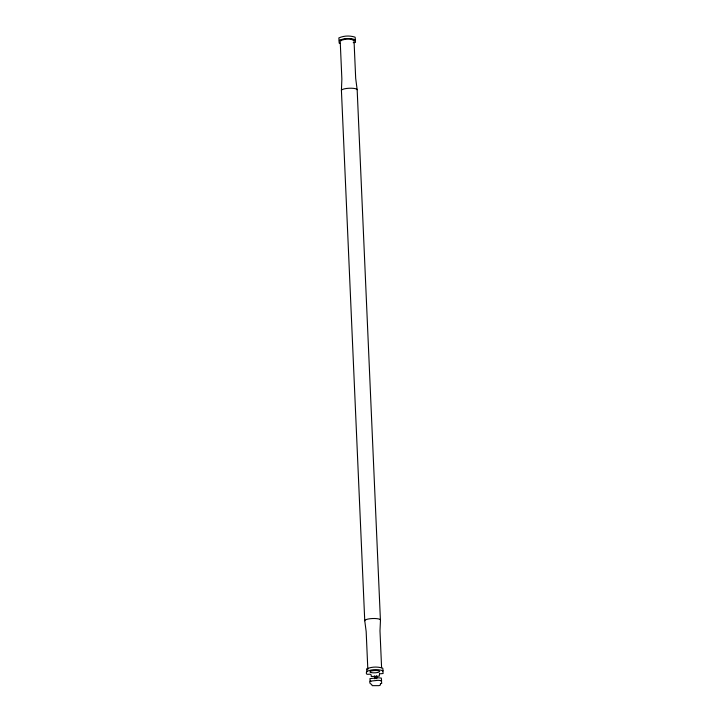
<?xml version="1.0" encoding="UTF-8"?>
<svg xmlns="http://www.w3.org/2000/svg" width="722" height="722" viewBox="0 0 722 722"><rect width="100%" height="100%" fill="white"/><g stroke="black" fill="none" stroke-linecap="round" stroke-linejoin="round"><path stroke-width="1.08" d="M367.832 669.484L366.162 631.47L364.745 620.749L341.425 90.458L341.867 79.005L340.197 40.992A6.913 1.625 -2.5 0 1 346.948 39.051A6.913 1.625 -2.5 0 1 354.015 40.342L355.684 78.355L357.164 89.718L380.413 620.008M380.963 681.054L381.595 680.864L381.324 678.093L378.012 677.778L369.917 678.635L370.196 681.397L370.864 681.523M354.755 40.044L355.386 39.863L355.125 37.183C349.962 35.432 343.78 35.649 338.835 37.95L339.006 39.737M382.416 671.072L383.057 670.891L382.786 668.211C377.624 666.496 371.451 666.677 366.496 668.978L367.101 671.776M353.238 42.661L355.504 42.399L355.233 39.719C350.08 37.968 343.898 38.185 338.943 40.486L339.214 43.158L339.882 43.284M381.595 667.715L379.98 630.82L380.485 620.008A7.879 1.85 -2.5 0 0 372.435 618.528A7.879 1.85 -2.5 0 0 364.745 620.749M376.667 676.514L376.758 678.716M376.469 675.882L376.559 677.931L374.601 678.021L374.51 675.972M374.709 676.604L374.808 678.806M341.425 90.458A7.879 1.85 -2.5 0 1 349.105 88.246A7.879 1.85 -2.5 0 1 357.164 89.718M341.118 40.757A6.038 1.417 -2.5 0 1 341.65 40.297M342.751 39.872A6.038 1.417 -2.5 0 1 344.665 39.475M351.217 39.457A6.038 1.417 -2.5 0 1 353.058 40.197M379.474 673.861L379.312 676.135L371.234 676.514C372.047 671.225 364.8 677.453 366.614 671.514C371.577 669.24 377.732 669.014 382.904 670.747L383.084 673.509L379.474 673.861M380.458 683.725L380.196 685.268L378.915 685.647L372.173 685.647C371.884 683.283 368.888 684.519 370.034 681.162L378.129 680.314L381.433 680.629L381.712 683.4L380.458 683.725M370.63 672.444A4.892 1.146 -2.5 0 0 379.095 672.047A4.892 1.146 -2.5 0 0 374.691 670.53A4.892 1.146 -2.5 0 0 370.63 672.444"/></g></svg>
